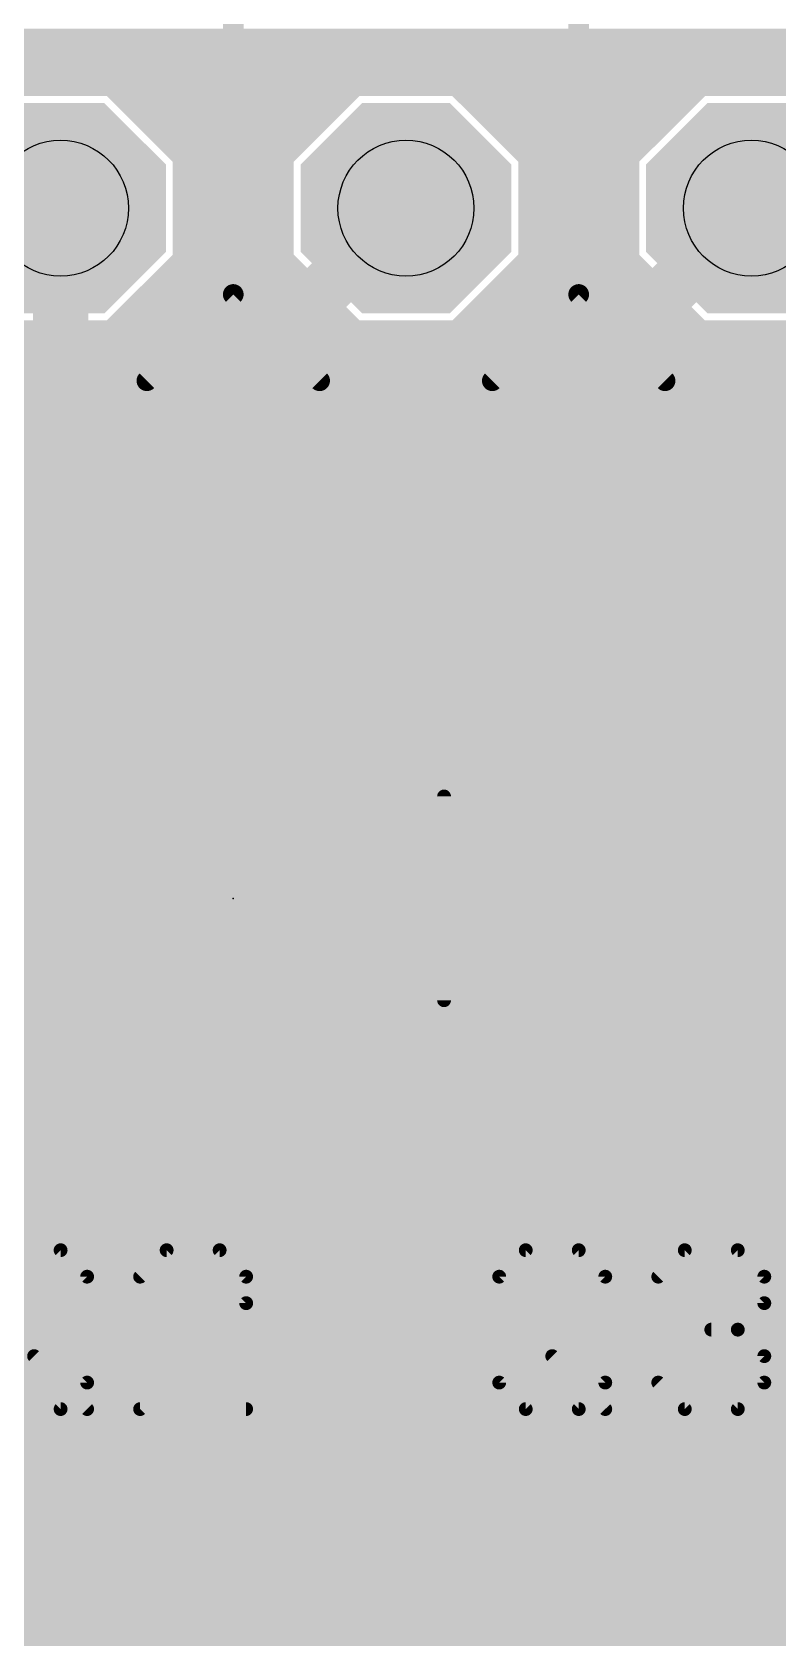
# Model space of a CAD drawing. Extents: x -4.6 to 54.3, y -4.7 to 51.3.
# Drawn here: x 8.05 to 13.53, y 32.66 to 44.48 of the extents above; entities that cross this region are included whole.
import ezdxf

# ---------------------------------------------------------------- set-up
doc = ezdxf.new("R2010")
doc.units = 0
for name, color, linetype in [('1', 22, 'CONTINUOUS'), ('16', 175, 'CONTINUOUS'), ('17', 82, 'CONTINUOUS'), ('21', 253, 'CONTINUOUS'), ('23', 7, 'CONTINUOUS'), ('25', 253, 'CONTINUOUS'), ('30', 253, 'CONTINUOUS'), ('31', 253, 'CONTINUOUS'), ('44', 253, 'CONTINUOUS')]:
    doc.layers.add(name, color=color, linetype=linetype)

# ---------------------------------------------------------------- blocks, each defined once
blk = doc.blocks.new('RECT')
blk.add_solid([(-0.5, -0.5), (0.5, -0.5), (-0.5, 0.5), (0.5, 0.5)])
blk = doc.blocks.new('OCTAGONP')
at = {"const_width": 0.5}
blk.add_lwpolyline([(-0.25, -0.1036), (-0.25, 0.1036), (-0.1036, 0.25), (0.1036, 0.25), (0.25, 0.1036), (0.25, -0.1036), (0.1036, -0.25), (-0.1036, -0.25), (-0.25, -0.1036), (-0.25, 0.1036)], dxfattribs=at)

msp = doc.modelspace()

# ---------------------------------------------------------------- linework, layer by layer
at = {"layer": '1', "const_width": 0.4064}
for points in [[(0.635, 44.2976), (23.5309, 44.2976)], [(8.6809, 44.2082), (7.8291, 44.2082)], [(9.2832, 43.6059), (8.6809, 44.2082)], [(10.3691, 44.2082), (9.7668, 43.6059)], [(11.2209, 44.2082), (10.3691, 44.2082)], [(11.8232, 43.6059), (11.2209, 44.2082)], [(12.9091, 44.2082), (12.3068, 43.6059)], [(13.7609, 44.2082), (12.9091, 44.2082)], [(8.9979, 43.8912), (10.0521, 43.8912)], [(11.5379, 43.8912), (12.5921, 43.8912)], [(9.2832, 42.7541), (9.2832, 43.6059)], [(9.7668, 43.6059), (9.7668, 42.9033)], [(11.8232, 42.7541), (11.8232, 43.6059)], [(12.3068, 43.6059), (12.3068, 42.9033)], [(9.2832, 43.4848), (9.7668, 43.4848)], [(11.8232, 43.4848), (12.3068, 43.4848)], [(8.255, 43.18), (8.255, 38.97)], [(10.795, 43.18), (9.125, 41.51)], [(13.335, 43.18), (9.925, 39.77)], [(15.875, 43.18), (11.595, 38.9)], [(9.2832, 43.0784), (9.7668, 43.0784)], [(11.8232, 43.0784), (12.3068, 43.0784)], [(9.7668, 42.9033), (8.9049, 42.0414)], [(12.3068, 42.9033), (9.7049, 40.3014)], [(14.8468, 42.9033), (11.3749, 39.4314)], [(8.7864, 42.2573), (9.2832, 42.7541)], [(11.2209, 42.1518), (11.8232, 42.7541)], [(9.2011, 42.672), (9.5355, 42.672)], [(11.7411, 42.672), (12.0755, 42.672)], [(8.7864, 41.9229), (8.7864, 42.2573)], [(8.7947, 42.2656), (9.1291, 42.2656)], [(11.3347, 42.2656), (11.6691, 42.2656)], [(9.6564, 41.2899), (10.5183, 42.1518)], [(10.5183, 42.1518), (11.2209, 42.1518)], [(10.5847, 39.6782), (13.0583, 42.1518)], [(12.1264, 38.6799), (15.5983, 42.1518)], [(13.0583, 42.1518), (13.7609, 42.1518)], [(8.9049, 42.0414), (8.7864, 41.9229)], [(10.2257, 41.8592), (11.2627, 41.8592)], [(12.7657, 41.8592), (13.8027, 41.8592)], [(9.125, 41.51), (9.125, 38.9)], [(9.8193, 41.4528), (10.8563, 41.4528)], [(12.3593, 41.4528), (13.3963, 41.4528)], [(9.6564, 40.2529), (9.6564, 41.2899)], [(9.6564, 41.0464), (10.4499, 41.0464)], [(11.9529, 41.0464), (12.9899, 41.0464)], [(9.6564, 40.64), (10.0435, 40.64)], [(11.5465, 40.64), (12.5835, 40.64)], [(9.7049, 40.3014), (9.6564, 40.2529)], [(11.1401, 40.2336), (12.1771, 40.2336)], [(14.2336, 40.2251), (11.8399, 37.8314)], [(13.6801, 40.2336), (14.2421, 40.2336)], [(12.06, 37.3), (14.765, 40.005)], [(9.925, 39.77), (9.925, 38.9)], [(10.7337, 39.8272), (11.7707, 39.8272)], [(13.2737, 39.8272), (13.8357, 39.8272)], [(11.1109, 39.6782), (10.5847, 39.6782)], [(11.3032, 39.4859), (11.1109, 39.6782)], [(11.3032, 39.4314), (11.3032, 39.4859)], [(11.3749, 39.4314), (11.3032, 39.4314)], [(12.8673, 39.4208), (13.4293, 39.4208)], [(8.255, 38.97), (8.325, 38.9)], [(12.4609, 39.0144), (13.0229, 39.0144)], [(11.595, 38.9), (10.725, 38.9)], [(11.8151, 38.3686), (12.1264, 38.6799)], [(12.0545, 38.608), (12.6165, 38.608)], [(11.3032, 38.3141), (11.3032, 38.3686)], [(11.3032, 38.3686), (11.8151, 38.3686)], [(7.7468, 38.3141), (7.9391, 38.1218)], [(11.1109, 38.1218), (11.3032, 38.3141)], [(5.5697, 38.2016), (7.8593, 38.2016)], [(7.9391, 38.1218), (8.7109, 38.1218)], [(8.7109, 38.1218), (8.725, 38.1359)], [(8.725, 38.1359), (8.7391, 38.1218)], [(8.7391, 38.1218), (9.5109, 38.1218)], [(9.5109, 38.1218), (9.525, 38.1359)], [(9.525, 38.1359), (9.5391, 38.1218)], [(9.5391, 38.1218), (10.3109, 38.1218)], [(10.3109, 38.1218), (10.325, 38.1359)], [(10.325, 38.1359), (10.3391, 38.1218)], [(10.3391, 38.1218), (11.1109, 38.1218)], [(11.1907, 38.2016), (12.2101, 38.2016)], [(7.9391, 38.0782), (7.7468, 37.8859)], [(8.7109, 38.0782), (7.9391, 38.0782)], [(8.725, 38.0641), (8.7109, 38.0782)], [(8.7391, 38.0782), (8.725, 38.0641)], [(9.5109, 38.0782), (8.7391, 38.0782)], [(9.525, 38.0641), (9.5109, 38.0782)], [(9.5391, 38.0782), (9.525, 38.0641)], [(10.3109, 38.0782), (9.5391, 38.0782)], [(10.325, 38.0641), (10.3109, 38.0782)], [(10.3391, 38.0782), (10.325, 38.0641)], [(11.1109, 38.0782), (10.3391, 38.0782)], [(11.3032, 37.8859), (11.1109, 38.0782)], [(11.3032, 37.8314), (11.3032, 37.8859)], [(11.8399, 37.8314), (11.3032, 37.8314)], [(8.325, 37.3), (8.255, 37.23)], [(9.125, 37.3), (9.125, 35.155)], [(9.925, 37.3), (9.925, 35.795)], [(10.725, 37.3), (12.06, 37.3)], [(8.255, 37.23), (8.255, 33.485)], [(9.925, 35.795), (10.795, 34.925)], [(9.125, 35.155), (12.065, 33.485)], [(10.795, 34.925), (12.7, 34.925)], [(12.7, 34.925), (13.97, 33.655)]]:
    msp.add_lwpolyline(points, dxfattribs=at)
at = {"layer": '1', "const_width": 0.2032}
for points in [[(8.7527, 44.28, 1), (8.609, 44.1364)], [(8.6809, 44.1066, 1), (8.6809, 44.3098)], [(10.3691, 44.3098, 1), (10.3691, 44.1066)], [(10.4409, 44.1364, 1), (10.2973, 44.28)], [(11.2927, 44.28, 1), (11.149, 44.1364)], [(11.2209, 44.1066, 1), (11.2209, 44.3098)], [(12.9091, 44.3098, 1), (12.9091, 44.1066)], [(12.9809, 44.1364, 1), (12.8373, 44.28)], [(8.9979, 43.9928, 1), (8.9979, 43.7896)], [(10.0521, 43.7896, 1), (10.0521, 43.9928)], [(11.5379, 43.9928, 1), (11.5379, 43.7896)], [(12.5921, 43.7896, 1), (12.5921, 43.9928)], [(9.3848, 43.6059, 1), (9.1816, 43.6059)], [(9.2114, 43.534, 1), (9.355, 43.6777)], [(9.8684, 43.6059, 1), (9.6652, 43.6059)], [(9.695, 43.6777, 1), (9.8386, 43.534)], [(11.9248, 43.6059, 1), (11.7216, 43.6059)], [(11.7514, 43.534, 1), (11.895, 43.6777)], [(12.4084, 43.6059, 1), (12.2052, 43.6059)], [(12.235, 43.6777, 1), (12.3786, 43.534)], [(9.2832, 43.5864, 1), (9.2832, 43.3832)], [(9.7668, 43.3832, 1), (9.7668, 43.5864)], [(11.8232, 43.5864, 1), (11.8232, 43.3832)], [(12.3068, 43.3832, 1), (12.3068, 43.5864)], [(8.3566, 43.18, 1), (8.1534, 43.18)], [(10.8668, 43.1082, 1), (10.7232, 43.2518)], [(13.4068, 43.1082, 1), (13.2632, 43.2518)], [(9.2832, 43.18, 1), (9.2832, 42.9768)], [(9.7668, 42.9768, 1), (9.7668, 43.18)], [(11.8232, 43.18, 1), (11.8232, 42.9768)], [(12.3068, 42.9768, 1), (12.3068, 43.18)], [(9.8386, 42.8315, 1), (9.695, 42.9752)], [(12.3786, 42.8315, 1), (12.235, 42.9752)], [(9.355, 42.6823, 1), (9.2114, 42.8259)], [(9.6652, 42.9033, 1), (9.8684, 42.9033)], [(11.895, 42.6823, 1), (11.7514, 42.8259)], [(12.2052, 42.9033, 1), (12.4084, 42.9033)], [(9.2011, 42.7736, 1), (9.2011, 42.5704)], [(9.1816, 42.7541, 1), (9.3848, 42.7541)], [(9.5355, 42.5704, 1), (9.5355, 42.7736)], [(11.7411, 42.7736, 1), (11.7411, 42.5704)], [(11.7216, 42.7541, 1), (11.9248, 42.7541)], [(12.0755, 42.5704, 1), (12.0755, 42.7736)], [(8.888, 42.2573, 1), (8.6848, 42.2573)], [(8.7947, 42.3672, 1), (8.7947, 42.164)], [(9.1291, 42.164, 1), (9.1291, 42.3672)], [(11.3347, 42.3672, 1), (11.3347, 42.164)], [(11.6691, 42.164, 1), (11.6691, 42.3672)], [(8.7146, 42.3291, 1), (8.8582, 42.1855)], [(10.5183, 42.2534, 1), (10.5183, 42.0502)], [(10.5902, 42.08, 1), (10.4465, 42.2236)], [(11.149, 42.2236, 1), (11.2927, 42.08)], [(11.2209, 42.0502, 1), (11.2209, 42.2534)], [(13.0583, 42.2534, 1), (13.0583, 42.0502)], [(13.1302, 42.08, 1), (12.9865, 42.2236)], [(8.833, 42.1132, 1), (8.9767, 41.9696)], [(8.9767, 41.9696, 1), (8.833, 42.1132)], [(8.7146, 41.9947, 1), (8.8582, 41.8511)], [(8.6848, 41.9229, 1), (8.888, 41.9229)], [(10.2257, 41.9608, 1), (10.2257, 41.7576)], [(11.2627, 41.7576, 1), (11.2627, 41.9608)], [(12.7657, 41.9608, 1), (12.7657, 41.7576)], [(9.2266, 41.51, 1), (9.0234, 41.51)], [(9.0532, 41.5818, 1), (9.1968, 41.4382)], [(9.8193, 41.5544, 1), (9.8193, 41.3512)], [(10.8563, 41.3512, 1), (10.8563, 41.5544)], [(12.3593, 41.5544, 1), (12.3593, 41.3512)], [(13.3963, 41.3512, 1), (13.3963, 41.5544)], [(9.758, 41.2899, 1), (9.5548, 41.2899)], [(9.5846, 41.3617, 1), (9.7282, 41.218)], [(9.6564, 41.148, 1), (9.6564, 40.9448)], [(10.4499, 40.9448, 1), (10.4499, 41.148)], [(11.9529, 41.148, 1), (11.9529, 40.9448)], [(12.9899, 40.9448, 1), (12.9899, 41.148)], [(9.6564, 40.7416, 1), (9.6564, 40.5384)], [(10.0435, 40.5384, 1), (10.0435, 40.7416)], [(11.5465, 40.7416, 1), (11.5465, 40.5384)], [(12.5835, 40.5384, 1), (12.5835, 40.7416)], [(9.5846, 40.3247, 1), (9.7282, 40.1811)], [(9.633, 40.3732, 1), (9.7767, 40.2296)], [(9.7767, 40.2296, 1), (9.633, 40.3732)], [(11.1401, 40.3352, 1), (11.1401, 40.132)], [(12.1771, 40.132, 1), (12.1771, 40.3352)], [(13.6801, 40.3352, 1), (13.6801, 40.132)], [(9.5548, 40.2529, 1), (9.758, 40.2529)], [(10.0266, 39.77, 1), (9.8234, 39.77)], [(10.7337, 39.9288, 1), (10.7337, 39.7256)], [(11.7707, 39.7256, 1), (11.7707, 39.9288)], [(13.2737, 39.9288, 1), (13.2737, 39.7256)], [(9.8532, 39.8418, 1), (9.9968, 39.6982)], [(10.5847, 39.7798, 1), (10.5847, 39.5766)], [(10.5129, 39.75, 1), (10.6565, 39.6064)], [(11.1828, 39.75, 1), (11.0391, 39.6064)], [(11.1109, 39.5766, 1), (11.1109, 39.7798)], [(11.4048, 39.4859, 1), (11.2016, 39.4859)], [(11.3032, 39.533, 1), (11.3032, 39.3298)], [(11.2314, 39.4141, 1), (11.375, 39.5578)], [(11.303, 39.5032, 1), (11.4467, 39.3596)], [(11.3749, 39.3298, 1), (11.3749, 39.533)], [(12.8673, 39.5224, 1), (12.8673, 39.3192)], [(13.4293, 39.3192, 1), (13.4293, 39.5224)], [(11.2016, 39.4314, 1), (11.4048, 39.4314)], [(8.3268, 39.0418, 1), (8.1832, 38.8982)], [(12.4609, 39.116, 1), (12.4609, 38.9128)], [(13.0229, 38.9128, 1), (13.0229, 39.116)], [(8.1534, 38.97, 1), (8.3566, 38.97)], [(8.2532, 38.8282, 1), (8.3968, 38.9718)], [(10.725, 39.0016, 1), (10.725, 38.7984)], [(11.5232, 38.9718, 1), (11.6668, 38.8282)], [(11.595, 38.7984, 1), (11.595, 39.0016)], [(9.0234, 38.9, 1), (9.2266, 38.9)], [(9.8234, 38.9, 1), (10.0266, 38.9)], [(12.0545, 38.7096, 1), (12.0545, 38.5064)], [(12.0546, 38.7517, 1), (12.1982, 38.608)], [(12.1982, 38.608, 1), (12.0546, 38.7517)], [(12.6165, 38.5064, 1), (12.6165, 38.7096)], [(11.4048, 38.3686, 1), (11.2016, 38.3686)], [(11.3032, 38.4702, 1), (11.3032, 38.267)], [(11.7433, 38.4404, 1), (11.887, 38.2968)], [(11.8151, 38.267, 1), (11.8151, 38.4702)], [(11.2016, 38.3141, 1), (11.4048, 38.3141)], [(11.375, 38.2422, 1), (11.2314, 38.3859)], [(7.8593, 38.1, 1), (7.8593, 38.3032)], [(8.7969, 38.2077, 1), (8.6531, 38.064)], [(8.7391, 38.2234, 1), (8.7391, 38.0202)], [(8.7968, 38.064, 1), (8.6532, 38.2077)], [(8.7109, 38.0202, 1), (8.7109, 38.2234)], [(9.5969, 38.2077, 1), (9.4531, 38.064)], [(9.5391, 38.2234, 1), (9.5391, 38.0202)], [(9.5968, 38.064, 1), (9.4532, 38.2077)], [(9.5109, 38.0202, 1), (9.5109, 38.2234)], [(10.3969, 38.2077, 1), (10.2531, 38.064)], [(10.3391, 38.2234, 1), (10.3391, 38.0202)], [(10.3968, 38.064, 1), (10.2532, 38.2077)], [(10.3109, 38.0202, 1), (10.3109, 38.2234)], [(11.1907, 38.3032, 1), (11.1907, 38.1)], [(11.1109, 38.0202, 1), (11.1109, 38.2234)], [(12.2101, 38.1, 1), (12.2101, 38.3032)], [(7.8672, 38.05, 1), (8.0109, 38.1936)], [(8.0109, 38.0064, 1), (7.8672, 38.15)], [(8.6391, 38.1936, 1), (8.7828, 38.05)], [(8.7828, 38.15, 1), (8.6391, 38.0064)], [(8.6532, 38.136, 1), (8.7968, 37.9923)], [(8.7391, 38.1798, 1), (8.7391, 37.9766)], [(8.6531, 37.9923, 1), (8.7968, 38.136)], [(8.6672, 38.05, 1), (8.8109, 38.1936)], [(8.8109, 38.0064, 1), (8.6672, 38.15)], [(8.7109, 37.9766, 1), (8.7109, 38.1798)], [(9.4391, 38.1936, 1), (9.5828, 38.05)], [(9.5828, 38.15, 1), (9.4391, 38.0064)], [(9.4532, 38.136, 1), (9.5968, 37.9923)], [(9.5391, 38.1798, 1), (9.5391, 37.9766)], [(9.4531, 37.9923, 1), (9.5968, 38.136)], [(9.4672, 38.05, 1), (9.6109, 38.1936)], [(9.6109, 38.0064, 1), (9.4672, 38.15)], [(9.5109, 37.9766, 1), (9.5109, 38.1798)], [(10.2391, 38.1936, 1), (10.3828, 38.05)], [(10.3828, 38.15, 1), (10.2391, 38.0064)], [(10.2531, 38.136, 1), (10.3969, 37.9923)], [(10.3391, 38.1798, 1), (10.3391, 37.9766)], [(10.2532, 37.9923, 1), (10.3968, 38.136)], [(10.2672, 38.05, 1), (10.4109, 38.1936)], [(10.4109, 38.0064, 1), (10.2672, 38.15)], [(10.3109, 37.9766, 1), (10.3109, 38.1798)], [(11.0391, 38.1936, 1), (11.1828, 38.05)], [(11.1828, 38.15, 1), (11.0391, 38.0064)], [(11.1109, 37.9766, 1), (11.1109, 38.1798)], [(11.4048, 37.8859, 1), (11.2016, 37.8859)], [(11.2314, 37.8141, 1), (11.375, 37.9578)], [(11.3032, 37.933, 1), (11.3032, 37.7298)], [(11.768, 37.9032, 1), (11.9117, 37.7596)], [(11.8399, 37.7298, 1), (11.8399, 37.933)], [(11.2016, 37.8314, 1), (11.4048, 37.8314)], [(8.3968, 37.2282, 1), (8.2532, 37.3718)], [(9.2266, 37.3, 1), (9.0234, 37.3)], [(10.0266, 37.3, 1), (9.8234, 37.3)], [(10.725, 37.4016, 1), (10.725, 37.1984)], [(11.9882, 37.3718, 1), (12.1318, 37.2282)], [(12.06, 37.1984, 1), (12.06, 37.4016)], [(8.3566, 37.23, 1), (8.1534, 37.23)], [(8.1832, 37.3018, 1), (8.3268, 37.1582)], [(9.9968, 35.8668, 1), (9.8532, 35.7232)], [(9.8234, 35.795, 1), (10.0266, 35.795)], [(9.1752, 35.2433, 1), (9.0748, 35.0667)], [(9.0234, 35.155, 1), (9.2266, 35.155)], [(10.795, 35.0266, 1), (10.795, 34.8234)], [(12.7718, 34.9968, 1), (12.6282, 34.8532)], [(12.7, 34.8234, 1), (12.7, 35.0266)], [(10.7232, 34.8532, 1), (10.8668, 34.9968)], [(8.1534, 33.485, 1), (8.3566, 33.485)], [(12.0148, 33.3967, 1), (12.1152, 33.5733)]]:
    msp.add_lwpolyline(points, format="xyb", dxfattribs=at)
at = {"layer": '16', "const_width": 0.4064}
for points in [[(0.635, 44.2976), (51.435, 44.2976)], [(8.6809, 44.2082), (7.8291, 44.2082)], [(9.2832, 43.6059), (8.6809, 44.2082)], [(10.3691, 44.2082), (9.7668, 43.6059)], [(11.2209, 44.2082), (10.3691, 44.2082)], [(11.8232, 43.6059), (11.2209, 44.2082)], [(12.9091, 44.2082), (12.3068, 43.6059)], [(13.7609, 44.2082), (12.9091, 44.2082)], [(8.9979, 43.8912), (10.0521, 43.8912)], [(11.5379, 43.8912), (12.5921, 43.8912)], [(9.2832, 42.7541), (9.2832, 43.6059)], [(9.7668, 43.6059), (9.7668, 42.7541)], [(11.8232, 42.7541), (11.8232, 43.6059)], [(12.3068, 43.6059), (12.3068, 42.7541)], [(9.2832, 43.4848), (9.7668, 43.4848)], [(11.8232, 43.4848), (12.3068, 43.4848)], [(9.2832, 43.0784), (9.7668, 43.0784)], [(11.8232, 43.0784), (12.3068, 43.0784)], [(8.6809, 42.1518), (9.2832, 42.7541)], [(9.7668, 42.7541), (10.3691, 42.1518)], [(11.2209, 42.1518), (11.8232, 42.7541)], [(12.3068, 42.7541), (12.9091, 42.1518)], [(9.2011, 42.672), (9.8489, 42.672)], [(11.7411, 42.672), (12.3889, 42.672)], [(8.7947, 42.2656), (10.2553, 42.2656)], [(11.3347, 42.2656), (12.7953, 42.2656)], [(7.8291, 42.1518), (8.6809, 42.1518)], [(10.3691, 42.1518), (11.2209, 42.1518)], [(12.9091, 42.1518), (13.7609, 42.1518)], [(0.635, 41.8592), (51.435, 41.8592)], [(0.635, 41.4528), (51.435, 41.4528)], [(0.635, 41.0464), (51.435, 41.0464)], [(0.635, 40.64), (51.435, 40.64)], [(0.635, 40.2336), (51.435, 40.2336)], [(0.635, 39.8272), (51.435, 39.8272)], [(0.635, 39.4208), (51.435, 39.4208)], [(0.635, 39.0144), (51.435, 39.0144)], [(0.635, 38.608), (51.435, 38.608)], [(0.635, 38.2016), (51.435, 38.2016)], [(0.635, 37.7952), (51.435, 37.7952)], [(0.635, 37.3888), (51.435, 37.3888)], [(7.1067, 36.9824), (30.3583, 36.9824)], [(7.2182, 36.576), (30.2468, 36.576)], [(7.2182, 36.1696), (13.7368, 36.1696)], [(7.2182, 35.7632), (13.7368, 35.7632)], [(7.0559, 35.3568), (13.7368, 35.3568)], [(6.8814, 34.9504), (13.7368, 34.9504)], [(6.8814, 34.544), (14.0736, 34.544)], [(6.8814, 34.1376), (14.0736, 34.1376)], [(6.8814, 33.7312), (14.0736, 33.7312)], [(6.8814, 33.3248), (14.0736, 33.3248)], [(6.8814, 32.9184), (14.0736, 32.9184)], [(6.8814, 32.512), (14.0736, 32.512)]]:
    msp.add_lwpolyline(points, dxfattribs=at)
at = {"layer": '16', "const_width": 0.2032}
for points in [[(8.7527, 44.28, 1), (8.609, 44.1364)], [(8.6809, 44.1066, 1), (8.6809, 44.3098)], [(10.3691, 44.3098, 1), (10.3691, 44.1066)], [(10.4409, 44.1364, 1), (10.2973, 44.28)], [(11.2927, 44.28, 1), (11.149, 44.1364)], [(11.2209, 44.1066, 1), (11.2209, 44.3098)], [(12.9091, 44.3098, 1), (12.9091, 44.1066)], [(12.9809, 44.1364, 1), (12.8373, 44.28)], [(8.9979, 43.9928, 1), (8.9979, 43.7896)], [(10.0521, 43.7896, 1), (10.0521, 43.9928)], [(11.5379, 43.9928, 1), (11.5379, 43.7896)], [(12.5921, 43.7896, 1), (12.5921, 43.9928)], [(9.3848, 43.6059, 1), (9.1816, 43.6059)], [(9.2114, 43.534, 1), (9.355, 43.6777)], [(9.8684, 43.6059, 1), (9.6652, 43.6059)], [(9.695, 43.6777, 1), (9.8386, 43.534)], [(11.9248, 43.6059, 1), (11.7216, 43.6059)], [(11.7514, 43.534, 1), (11.895, 43.6777)], [(12.4084, 43.6059, 1), (12.2052, 43.6059)], [(12.235, 43.6777, 1), (12.3786, 43.534)], [(9.2832, 43.5864, 1), (9.2832, 43.3832)], [(9.7668, 43.3832, 1), (9.7668, 43.5864)], [(11.8232, 43.5864, 1), (11.8232, 43.3832)], [(12.3068, 43.3832, 1), (12.3068, 43.5864)], [(9.2832, 43.18, 1), (9.2832, 42.9768)], [(9.7668, 42.9768, 1), (9.7668, 43.18)], [(11.8232, 43.18, 1), (11.8232, 42.9768)], [(12.3068, 42.9768, 1), (12.3068, 43.18)], [(9.355, 42.6823, 1), (9.2114, 42.8259)], [(9.8386, 42.8259, 1), (9.695, 42.6823)], [(11.895, 42.6823, 1), (11.7514, 42.8259)], [(12.3786, 42.8259, 1), (12.235, 42.6823)], [(9.2011, 42.7736, 1), (9.2011, 42.5704)], [(9.1816, 42.7541, 1), (9.3848, 42.7541)], [(9.6652, 42.7541, 1), (9.8684, 42.7541)], [(9.8489, 42.5704, 1), (9.8489, 42.7736)], [(11.7411, 42.7736, 1), (11.7411, 42.5704)], [(11.7216, 42.7541, 1), (11.9248, 42.7541)], [(12.2052, 42.7541, 1), (12.4084, 42.7541)], [(12.3889, 42.5704, 1), (12.3889, 42.7736)], [(8.7947, 42.3672, 1), (8.7947, 42.164)], [(10.2553, 42.164, 1), (10.2553, 42.3672)], [(11.3347, 42.3672, 1), (11.3347, 42.164)], [(12.7953, 42.164, 1), (12.7953, 42.3672)], [(8.609, 42.2236, 1), (8.7527, 42.08)], [(8.6809, 42.0502, 1), (8.6809, 42.2534)], [(10.3691, 42.2534, 1), (10.3691, 42.0502)], [(10.2973, 42.08, 1), (10.4409, 42.2236)], [(11.149, 42.2236, 1), (11.2927, 42.08)], [(11.2209, 42.0502, 1), (11.2209, 42.2534)], [(12.9091, 42.2534, 1), (12.9091, 42.0502)], [(12.8373, 42.08, 1), (12.9809, 42.2236)]]:
    msp.add_lwpolyline(points, format="xyb", dxfattribs=at)
at = {"layer": '21'}
for points, const_width in [([(9.525, 46.355), (9.525, 42.545)], 0.1524), ([(12.065, 46.355), (12.065, 42.545)], 0.1524), ([(8.89, 41.91), (9.525, 42.545)], 0.1524), ([(9.525, 42.545), (10.16, 41.91)], 0.1524), ([(11.43, 41.91), (12.065, 42.545)], 0.1524), ([(12.065, 42.545), (12.7, 41.91)], 0.1524), ([(7.62, 41.91), (8.89, 41.91)], 0.1524), ([(10.16, 41.91), (11.43, 41.91)], 0.1524), ([(12.7, 41.91), (13.97, 41.91)], 0.1524), ([(11.075, 38.85), (11.075, 37.35)], 0.1016)]:
    msp.add_lwpolyline(points, dxfattribs=dict(at, const_width=const_width))
for points, const_width in [([(9.4869, 42.545, 1), (9.5631, 42.545)], 0.0762), ([(9.5519, 42.5719, 1), (9.4981, 42.5181)], 0.0762), ([(9.5519, 42.5181, 1), (9.4981, 42.5719)], 0.0762), ([(12.0269, 42.545, 1), (12.1031, 42.545)], 0.0762), ([(12.0919, 42.5719, 1), (12.0381, 42.5181)], 0.0762), ([(12.0919, 42.5181, 1), (12.0381, 42.5719)], 0.0762), ([(8.8631, 41.9369, 1), (8.9169, 41.8831)], 0.0762), ([(8.89, 41.8719, 1), (8.89, 41.9481)], 0.0762), ([(10.16, 41.9481, 1), (10.16, 41.8719)], 0.0762), ([(10.1331, 41.8831, 1), (10.1869, 41.9369)], 0.0762), ([(11.4031, 41.9369, 1), (11.4569, 41.8831)], 0.0762), ([(11.43, 41.8719, 1), (11.43, 41.9481)], 0.0762), ([(12.7, 41.9481, 1), (12.7, 41.8719)], 0.0762), ([(12.6731, 41.8831, 1), (12.7269, 41.9369)], 0.0762), ([(11.1004, 38.85, 1), (11.0496, 38.85)], 0.0508), ([(11.0496, 37.35, 1), (11.1004, 37.35)], 0.0508)]:
    msp.add_lwpolyline(points, format="xyb", dxfattribs=dict(at, const_width=const_width))
at = {"layer": '23'}
msp.add_point((9.525, 38.1), dxfattribs=at)
at = {"layer": '25', "const_width": 0.1016}
for points in [[(7.8657, 35.5102), (8.2555, 35.5102)], [(8.2555, 35.5102), (8.4504, 35.3153)], [(9.0351, 35.5102), (8.8402, 35.3153)], [(9.4249, 35.5102), (9.0351, 35.5102)], [(9.6198, 35.3153), (9.4249, 35.5102)], [(11.4808, 35.3153), (11.6757, 35.5102)], [(11.6757, 35.5102), (12.0655, 35.5102)], [(12.0655, 35.5102), (12.2604, 35.3153)], [(12.6502, 35.3153), (12.8451, 35.5102)], [(12.8451, 35.5102), (13.2349, 35.5102)], [(13.2349, 35.5102), (13.4298, 35.3153)], [(8.4504, 35.3153), (8.4504, 34.5357)], [(9.6198, 35.1204), (9.6198, 35.3153)], [(11.4808, 34.5357), (11.4808, 35.3153)], [(12.2604, 35.3153), (12.2604, 34.5357)], [(13.4298, 35.3153), (13.4298, 35.1204)], [(8.8402, 34.3408), (9.6198, 35.1204)], [(13.4298, 35.1204), (13.2349, 34.9255)], [(13.2349, 34.9255), (13.04, 34.9255)], [(13.2349, 34.9255), (13.4298, 34.7306)], [(8.0606, 34.7306), (8.4504, 34.3408)], [(11.8706, 34.7306), (12.2604, 34.3408)], [(13.4298, 34.7306), (13.4298, 34.5357)], [(8.4504, 34.5357), (8.2555, 34.3408)], [(11.6757, 34.3408), (11.4808, 34.5357)], [(12.2604, 34.5357), (12.0655, 34.3408)], [(12.8451, 34.3408), (12.6502, 34.5357)], [(13.4298, 34.5357), (13.2349, 34.3408)], [(8.2555, 34.3408), (7.8657, 34.3408)], [(9.6198, 34.3408), (8.8402, 34.3408)], [(12.0655, 34.3408), (11.6757, 34.3408)], [(13.2349, 34.3408), (12.8451, 34.3408)]]:
    msp.add_lwpolyline(points, dxfattribs=at)
at = {"layer": '25', "const_width": 0.0508}
for points in [[(8.2735, 35.5282, 1), (8.2375, 35.4922)], [(8.2555, 35.4848, 1), (8.2555, 35.5356)], [(9.0351, 35.5356, 1), (9.0351, 35.4848)], [(9.0531, 35.4922, 1), (9.0171, 35.5282)], [(9.4429, 35.5282, 1), (9.4069, 35.4922)], [(9.4249, 35.4848, 1), (9.4249, 35.5356)], [(11.6757, 35.5356, 1), (11.6757, 35.4848)], [(11.6937, 35.4922, 1), (11.6577, 35.5282)], [(12.0835, 35.5282, 1), (12.0475, 35.4922)], [(12.0655, 35.4848, 1), (12.0655, 35.5356)], [(12.8451, 35.5356, 1), (12.8451, 35.4848)], [(12.8631, 35.4922, 1), (12.8271, 35.5282)], [(13.2529, 35.5282, 1), (13.2169, 35.4922)], [(13.2349, 35.4848, 1), (13.2349, 35.5356)], [(8.4758, 35.3153, 1), (8.425, 35.3153)], [(8.4324, 35.2973, 1), (8.4684, 35.3333)], [(8.8222, 35.3333, 1), (8.8582, 35.2973)], [(9.6452, 35.3153, 1), (9.5944, 35.3153)], [(9.6018, 35.2973, 1), (9.6378, 35.3333)], [(11.4628, 35.3333, 1), (11.4988, 35.2973)], [(11.5062, 35.3153, 1), (11.4554, 35.3153)], [(12.2858, 35.3153, 1), (12.235, 35.3153)], [(12.2424, 35.2973, 1), (12.2784, 35.3333)], [(12.6322, 35.3333, 1), (12.6682, 35.2973)], [(13.4552, 35.3153, 1), (13.4044, 35.3153)], [(13.4118, 35.2973, 1), (13.4478, 35.3333)], [(9.5944, 35.1204, 1), (9.6452, 35.1204)], [(9.6378, 35.1024, 1), (9.6018, 35.1384)], [(13.4044, 35.1204, 1), (13.4552, 35.1204)], [(13.4478, 35.1024, 1), (13.4118, 35.1384)], [(13.04, 34.9509, 1), (13.04, 34.9001)], [(13.2529, 34.9435, 1), (13.2169, 34.9075)], [(13.2169, 34.9435, 1), (13.2529, 34.9075)], [(13.2349, 34.9001, 1), (13.2349, 34.9509)], [(8.0786, 34.7486, 1), (8.0426, 34.7126)], [(11.8886, 34.7486, 1), (11.8526, 34.7126)], [(13.4552, 34.7306, 1), (13.4044, 34.7306)], [(13.4118, 34.7126, 1), (13.4478, 34.7486)], [(8.425, 34.5357, 1), (8.4758, 34.5357)], [(8.4684, 34.5177, 1), (8.4324, 34.5537)], [(11.4988, 34.5537, 1), (11.4628, 34.5177)], [(11.4554, 34.5357, 1), (11.5062, 34.5357)], [(12.235, 34.5357, 1), (12.2858, 34.5357)], [(12.2784, 34.5177, 1), (12.2424, 34.5537)], [(12.6682, 34.5537, 1), (12.6322, 34.5177)], [(13.4044, 34.5357, 1), (13.4552, 34.5357)], [(13.4478, 34.5177, 1), (13.4118, 34.5537)], [(8.2375, 34.3588, 1), (8.2735, 34.3228)], [(8.2555, 34.3154, 1), (8.2555, 34.3662)], [(8.4324, 34.3228, 1), (8.4684, 34.3588)], [(8.8222, 34.3588, 1), (8.8582, 34.3228)], [(8.8402, 34.3662, 1), (8.8402, 34.3154)], [(9.6198, 34.3154, 1), (9.6198, 34.3662)], [(11.6757, 34.3662, 1), (11.6757, 34.3154)], [(11.6577, 34.3228, 1), (11.6937, 34.3588)], [(12.0475, 34.3588, 1), (12.0835, 34.3228)], [(12.0655, 34.3154, 1), (12.0655, 34.3662)], [(12.2424, 34.3228, 1), (12.2784, 34.3588)], [(12.8451, 34.3662, 1), (12.8451, 34.3154)], [(12.8271, 34.3228, 1), (12.8631, 34.3588)], [(13.2169, 34.3588, 1), (13.2529, 34.3228)], [(13.2349, 34.3154, 1), (13.2349, 34.3662)]]:
    msp.add_lwpolyline(points, format="xyb", dxfattribs=at)
at = {"layer": '44'}
for centre in [(8.255, 43.18), (10.795, 43.18), (13.335, 43.18)]:
    msp.add_circle(centre, 0.5, dxfattribs=at)

# ---------------------------------------------------------------- block references
at = {"layer": '1', "xscale": 0.5, "yscale": 0.9}
for p in [(8.325, 38.9), (9.125, 38.9), (9.925, 38.9), (10.725, 38.9), (8.325, 37.3), (9.125, 37.3), (9.925, 37.3), (10.725, 37.3)]:
    msp.add_blockref('RECT', p, dxfattribs=at)
at = {"layer": '1', "yscale": 1.4}
for p in [(8.255, 33.485), (12.065, 33.485)]:
    msp.add_blockref('RECT', p, dxfattribs=at)
at = {"layer": '17', "xscale": 1.4, "yscale": 1.4}
for p in [(8.255, 43.18), (8.255, 43.18), (10.795, 43.18), (10.795, 43.18), (13.335, 43.18), (13.335, 43.18)]:
    msp.add_blockref('OCTAGONP', p, dxfattribs=at)
at = {"layer": '30', "xscale": 1.55, "yscale": 1.55}
for p in [(8.255, 43.18), (10.795, 43.18), (13.335, 43.18)]:
    msp.add_blockref('OCTAGONP', p, dxfattribs=at)
at = {"layer": '31', "xscale": 0.5, "yscale": 0.9}
for p in [(8.325, 38.9), (9.125, 38.9), (9.925, 38.9), (10.725, 38.9), (8.325, 37.3), (9.125, 37.3), (9.925, 37.3), (10.725, 37.3)]:
    msp.add_blockref('RECT', p, dxfattribs=at)
at = {"layer": '31', "yscale": 1.4}
for p in [(8.255, 33.485), (12.065, 33.485)]:
    msp.add_blockref('RECT', p, dxfattribs=at)

doc.saveas('drawing.dxf')
